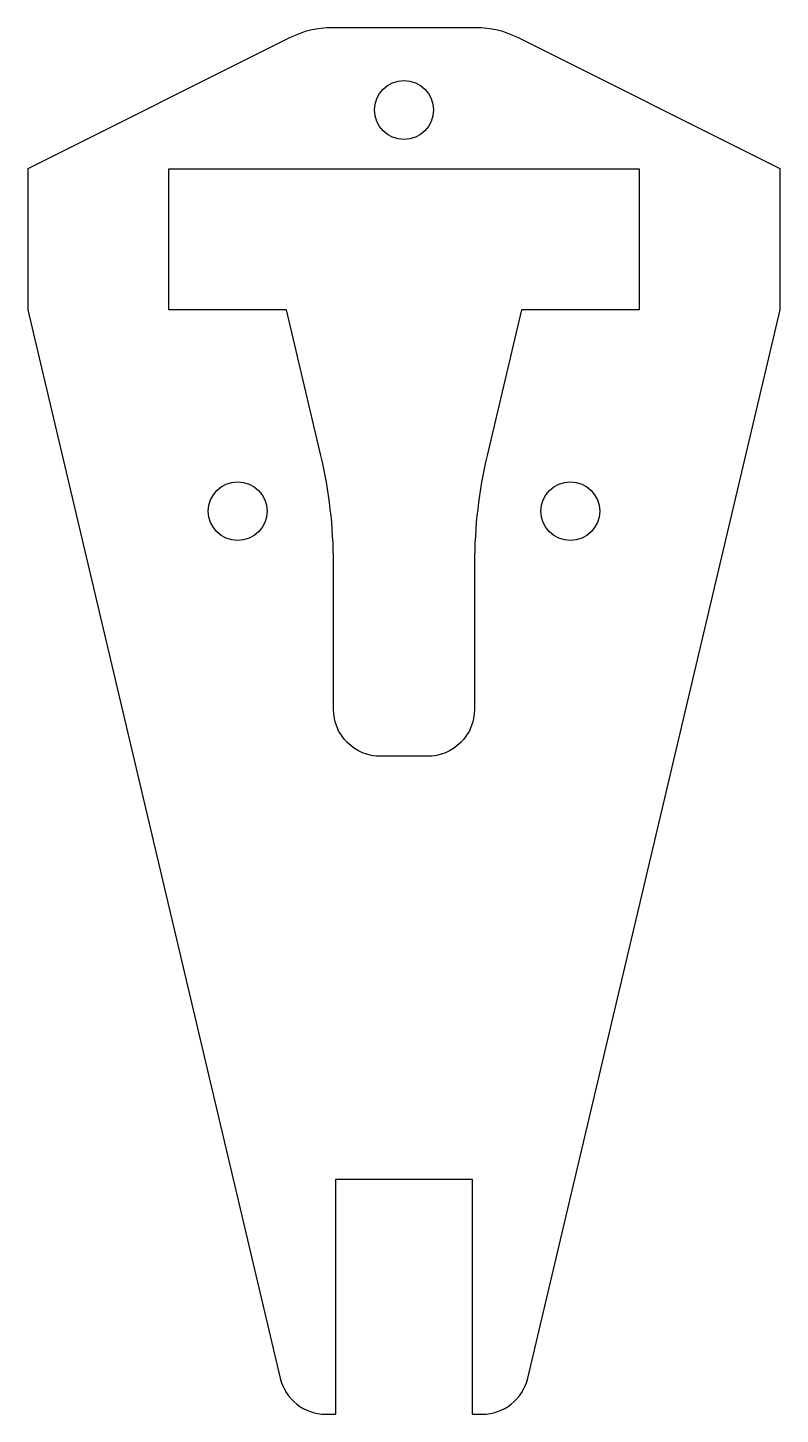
# Model space of a CAD drawing. Header units: millimetres. Extents: x -16 to 16, y -10 to 49.
import ezdxf

# ---------------------------------------------------------------- set-up
doc = ezdxf.new("R2010")
doc.units = ezdxf.units.MM

msp = doc.modelspace()

# ---------------------------------------------------------------- linework, layer by layer
for points in [[(-2.9, -10), (-2.9, 0), (2.9, 0), (2.9, -10), (3.317, -10, 0.347806), (5.264, -8.46), (16, 37), (16, 43), (4.845, 48.578, 0.116434), (3.056, 49), (-3.056, 49, 0.116434), (-4.845, 48.578), (-16, 43), (-16, 37), (-5.264, -8.46, 0.347806), (-3.317, -10)], [(-10, 37), (-10, 43), (10, 43), (10, 37), (5, 37), (3.535, 30.799, 0.058045), (3, 26.202), (3, 20, -0.414214), (1, 18), (-1, 18, -0.414214), (-3, 20), (-3, 26.202, 0.058045), (-3.535, 30.799), (-5, 37)]]:
    msp.add_lwpolyline(points, format="xyb", close=True)
for centre in [(0, 45.5), (-7.071, 28.429), (7.071, 28.429)]:
    msp.add_circle(centre, 1.25)

doc.saveas('drawing.dxf')
